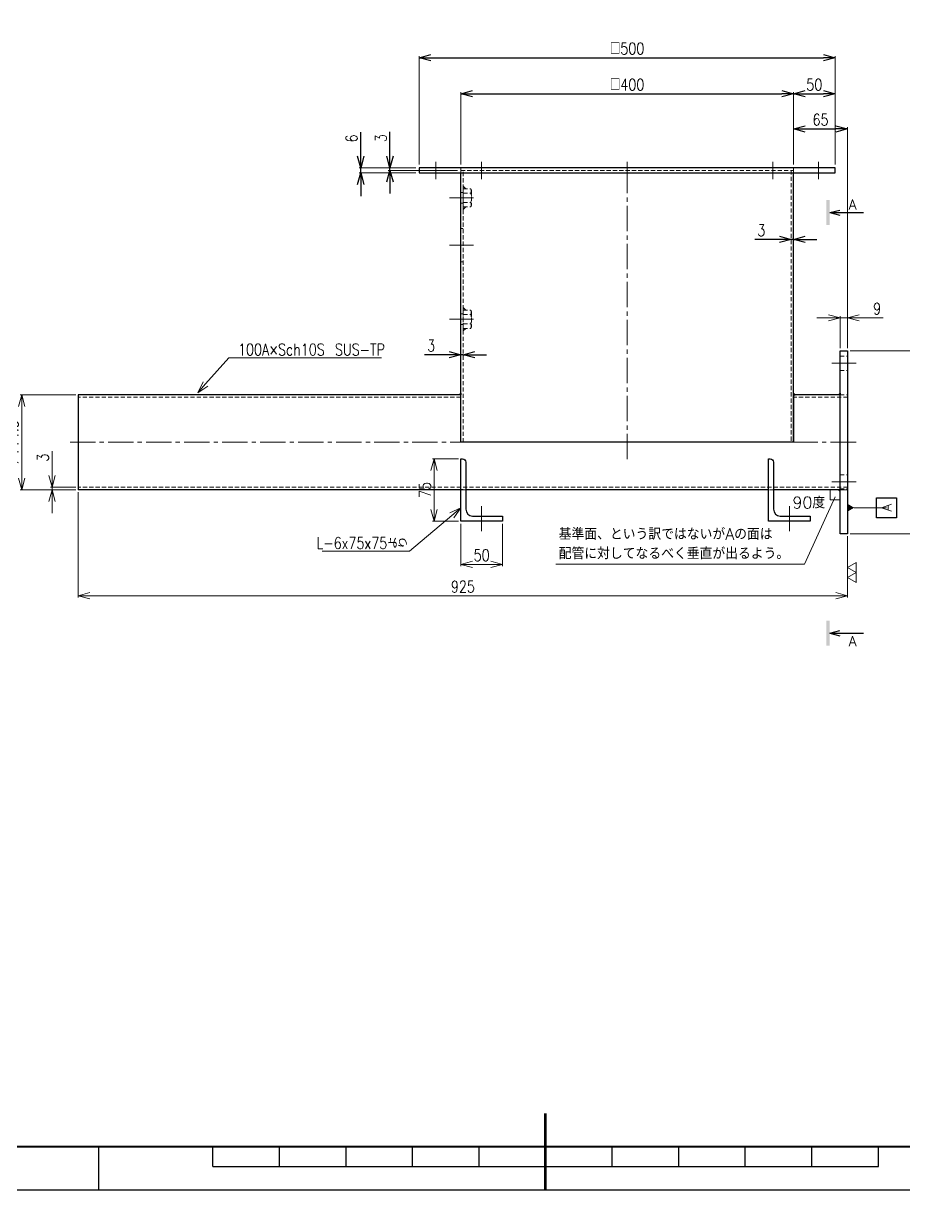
# Model space of a CAD drawing. Header units: millimetres. Extents: x 0 to 7035, y -19 to 2390.
# Drawn here: x 4796 to 5855, y 0 to 1403 of the extents above; entities that cross this region are included whole.
import ezdxf
from ezdxf import colors
from ezdxf.entities.mleader import LeaderData, LeaderLine
from ezdxf.enums import TextEntityAlignment as Align
from ezdxf.math import Vec2, Vec3

# ---------------------------------------------------------------- set-up
doc = ezdxf.new("R2010")
doc.units = ezdxf.units.MM
doc.header["$LTSCALE"] = 1.6
doc.header["$PDMODE"] = 99
doc.header["$PDSIZE"] = 1
doc.linetypes.add('CENTER2', pattern=[28.575, 19.05, -3.175, 3.175, -3.175])
doc.linetypes.add('HIDDEN2', pattern=[4.7625, 3.175, -1.5875])
for name, color, linetype, lineweight in [('03_かくれ線', 6, 'HIDDEN2', 13), ('04_中心線', 1, 'CENTER2', 9), ('07_寸法線', 3, 'Continuous', 9), ('99_図枠', 7, 'Continuous', 40)]:
    doc.layers.add(name, color=color, linetype=linetype, lineweight=lineweight)
doc.styles.get("Standard").update_dxf_attribs({"font": 'txt.shx', "bigfont": 'extfont2.shx'})
doc.styles.add('寸法用', font='simplex.shx', dxfattribs={"width": 0.8, "bigfont": '@extfont2.shx'})
doc.dimstyles.new('機械製図用', dxfattribs={"dimtxt": 3.5, "dimasz": 3.5, "dimexe": 2, "dimexo": 0, "dimgap": 1.2, "dimtad": 1, "dimdsep": 46, "dimtxsty": '寸法用', "dimblk": 'OPEN30', "dimcen": 0, "dimclrd": 256, "dimclre": 256, "dimclrt": 7, "dimazin": 2, "dimtm": 1e-09, "dimtfac": 0.75, "dimtmove": 0, "dimatfit": 3, "dimldrblk": 'OPEN30', "dimfxl": 1, "dimlwd": -1, "dimlwe": -1, "dimarcsym": 0})
doc.dimstyles.new('機械製図用$3', dxfattribs={"dimtxt": 3.5, "dimasz": 3.5, "dimexe": 2, "dimexo": 0, "dimgap": 1.2, "dimtad": 1, "dimtih": 1, "dimtoh": 1, "dimdsep": 46, "dimtxsty": '寸法用', "dimblk": 'OPEN30', "dimcen": 0, "dimsd1": 1, "dimclrd": 256, "dimclre": 256, "dimclrt": 7, "dimazin": 2, "dimtm": 1e-09, "dimtfac": 0.75, "dimtofl": 0, "dimtmove": 0, "dimatfit": 3, "dimldrblk": 'OPEN30', "dimfxl": 1, "dimlwd": -1, "dimlwe": -1, "dimarcsym": 0})

# ---------------------------------------------------------------- blocks, each defined once
blk = doc.blocks.new('seca02')
for q in [(3.5, 0.8), (3.5, -0.8), (10.64, 0)]:
    blk.add_line((0.5, 0), q)
blk.add_solid([(-0.5, 3.76), (-0.5, -3.76), (0.5, 3.76), (0.5, -3.76)])
blk.add_attdef('A', text='', height=3).set_placement((7.37, 2.5), align=Align.MIDDLE)
blk = doc.blocks.new('_Open30')
at = {"color": 0, "linetype": 'ByBlock', "lineweight": -2}
for p, q in [((-1, 0.27), (0, 0)), ((0, 0), (-1, -0.27)), ((0, 0), (-1, 0))]:
    blk.add_line(p, q, dxfattribs=at)
blk = doc.blocks.new('*D247')
at = {"layer": '07_寸法線', "transparency": 16777216}
for p, q in [((5790.1, 1009), (5889.4, 1009)), ((5887.4, 995), (5887.4, 803)), ((5790.1, 789), (5889.4, 789))]:
    blk.add_line(p, q, dxfattribs=at)
at = {"layer": 'Defpoints', "color": 0, "transparency": 16777216}
for p in [(5787.1, 1009), (5787.1, 789), (5887.4, 789)]:
    blk.add_point(p, dxfattribs=at)
at = {"layer": '07_寸法線', "transparency": 16777216, "xscale": 14, "yscale": 14, "zscale": 14}
for p, rotation in [((5887.4, 1009), 90), ((5887.4, 789), 270)]:
    blk.add_blockref('_Open30', p, dxfattribs=dict(at, rotation=rotation))
at = {"layer": '07_寸法線', "color": 7, "transparency": 16777216, "insert": (5876.4, 899), "char_height": 14, "attachment_point": 5, "rotation": 90, "style": '寸法用'}
blk.add_mtext('%%C220', dxfattribs=at)
blk = doc.blocks.new('*D242')
at = {"layer": '07_寸法線', "transparency": 16777216}
for p, q in [((4862.1, 838.8), (4862.1, 712.3)), ((5787.1, 786), (5787.1, 712.3)), ((5773.1, 714.3), (4876.1, 714.3))]:
    blk.add_line(p, q, dxfattribs=at)
at = {"layer": 'Defpoints', "color": 0, "transparency": 16777216}
for p in [(4862.1, 841.8), (5787.1, 789), (4862.1, 714.3)]:
    blk.add_point(p, dxfattribs=at)
at = {"layer": '07_寸法線', "transparency": 16777216, "xscale": 14, "yscale": 14, "zscale": 14, "rotation": 180}
blk.add_blockref('_Open30', (4862.1, 714.3), dxfattribs=at)
at = {"layer": '07_寸法線', "transparency": 16777216, "xscale": 14, "yscale": 14, "zscale": 14}
blk.add_blockref('_Open30', (5787.1, 714.3), dxfattribs=at)
at = {"layer": '07_寸法線', "color": 7, "transparency": 16777216, "insert": (5324.6, 725.3), "char_height": 14, "attachment_point": 5, "style": '寸法用'}
blk.add_mtext('925', dxfattribs=at)
blk = doc.blocks.new('*D248')
at = {"layer": '07_寸法線', "transparency": 16777216}
for p, q in [((5764.1, 1048.6), (5750.1, 1048.6)), ((5778.1, 1012), (5778.1, 1050.6)), ((5778.1, 1048.6), (5787.1, 1048.6)), ((5787.1, 1012), (5787.1, 1050.6)), ((5801.1, 1048.6), (5830, 1048.6))]:
    blk.add_line(p, q, dxfattribs=at)
at = {"layer": 'Defpoints', "color": 0, "transparency": 16777216}
for p in [(5787.1, 1048.6), (5778.1, 1009), (5787.1, 1009)]:
    blk.add_point(p, dxfattribs=at)
at = {"layer": '07_寸法線', "transparency": 16777216, "xscale": 14, "yscale": 14, "zscale": 14}
blk.add_blockref('_Open30', (5778.1, 1048.6), dxfattribs=at)
at = {"layer": '07_寸法線', "transparency": 16777216, "xscale": 14, "yscale": 14, "zscale": 14, "rotation": 180}
blk.add_blockref('_Open30', (5787.1, 1048.6), dxfattribs=at)
at = {"layer": '07_寸法線', "color": 7, "transparency": 16777216, "insert": (5822.6, 1059.6), "char_height": 14, "attachment_point": 5, "style": '寸法用'}
blk.add_mtext('9', dxfattribs=at)
blk = doc.blocks.new('*D253')
at = {"layer": '07_寸法線', "transparency": 16777216}
for p, q in [((5722.1, 1233), (5722.1, 1277.9)), ((5787.1, 1013), (5787.1, 1277.9))]:
    blk.add_line(p, q, dxfattribs=at)
at = {"layer": '07_寸法線', "lineweight": -2, "transparency": 16777216}
blk.add_line((5736.1, 1275.9), (5773.1, 1275.9), dxfattribs=at)
at = {"layer": 'Defpoints', "color": 0, "transparency": 16777216}
for p in [(5787.1, 1275.9), (5722.1, 1229), (5787.1, 1009)]:
    blk.add_point(p, dxfattribs=at)
at = {"layer": '07_寸法線', "lineweight": -2, "transparency": 16777216, "xscale": 14, "yscale": 14, "zscale": 14, "rotation": 180}
blk.add_blockref('_Open30', (5722.1, 1275.9), dxfattribs=at)
at = {"layer": '07_寸法線', "lineweight": -2, "transparency": 16777216, "xscale": 14, "yscale": 14, "zscale": 14}
blk.add_blockref('_Open30', (5787.1, 1275.9), dxfattribs=at)
at = {"layer": '07_寸法線', "color": 7, "transparency": 16777216, "insert": (5754.6, 1286.9), "char_height": 14, "attachment_point": 5, "style": '寸法用'}
blk.add_mtext('65', dxfattribs=at)
blk = doc.blocks.new('*D254')
at = {"layer": '07_寸法線', "lineweight": -2, "transparency": 16777216}
for p, q in [((5705.1, 1142.9), (5675.6, 1142.9)), ((5722.1, 1142.9), (5719.1, 1142.9)), ((5736.1, 1142.9), (5750.1, 1142.9))]:
    blk.add_line(p, q, dxfattribs=at)
at = {"layer": '07_寸法線', "transparency": 16777216}
for p, q in [((5719.1, 1146.9), (5719.1, 1144.9)), ((5722.1, 1141.9), (5722.1, 1140.9))]:
    blk.add_line(p, q, dxfattribs=at)
at = {"layer": 'Defpoints', "color": 0, "transparency": 16777216}
for p in [(5719.1, 1142.9), (5719.1, 1142.9), (5722.1, 1145.9)]:
    blk.add_point(p, dxfattribs=at)
at = {"layer": '07_寸法線', "lineweight": -2, "transparency": 16777216, "xscale": 14, "yscale": 14, "zscale": 14}
blk.add_blockref('_Open30', (5719.1, 1142.9), dxfattribs=at)
at = {"layer": '07_寸法線', "lineweight": -2, "transparency": 16777216, "xscale": 14, "yscale": 14, "zscale": 14, "rotation": 180}
blk.add_blockref('_Open30', (5722.1, 1142.9), dxfattribs=at)
at = {"layer": '07_寸法線', "color": 7, "transparency": 16777216, "insert": (5683.4, 1153.9), "char_height": 14, "attachment_point": 5, "style": '寸法用'}
blk.add_mtext('3', dxfattribs=at)
blk = doc.blocks.new('*D243')
at = {"layer": '07_寸法線', "transparency": 16777216}
for p, q in [((4859.1, 956.1), (4792.2, 956.1)), ((4794.2, 855.8), (4794.2, 942.1)), ((4859.1, 841.8), (4792.2, 841.8))]:
    blk.add_line(p, q, dxfattribs=at)
at = {"layer": 'Defpoints', "color": 0, "transparency": 16777216}
for p in [(4794.2, 956.1), (4862.1, 956.1), (4862.1, 841.8)]:
    blk.add_point(p, dxfattribs=at)
at = {"layer": '07_寸法線', "transparency": 16777216, "xscale": 14, "yscale": 14, "zscale": 14}
for p, rotation in [((4794.2, 956.1), 90), ((4794.2, 841.8), 270)]:
    blk.add_blockref('_Open30', p, dxfattribs=dict(at, rotation=rotation))
at = {"layer": '07_寸法線', "color": 7, "transparency": 16777216, "insert": (4783.2, 899), "char_height": 14, "attachment_point": 5, "rotation": 90, "style": '寸法用'}
blk.add_mtext('%%C114.3', dxfattribs=at)
blk = doc.blocks.new('*D244')
at = {"layer": '07_寸法線', "transparency": 16777216}
for p, q in [((4830.6, 858.8), (4830.6, 888.3)), ((4859.1, 844.8), (4828.6, 844.8)), ((4859.1, 841.8), (4828.6, 841.8)), ((4830.6, 841.8), (4830.6, 844.8)), ((4830.6, 827.8), (4830.6, 813.8))]:
    blk.add_line(p, q, dxfattribs=at)
at = {"layer": 'Defpoints', "color": 0, "transparency": 16777216}
for p in [(4830.6, 844.8), (4862.1, 844.8), (4862.1, 841.8)]:
    blk.add_point(p, dxfattribs=at)
at = {"layer": '07_寸法線', "transparency": 16777216, "xscale": 14, "yscale": 14, "zscale": 14}
for p, rotation in [((4830.6, 844.8), 270), ((4830.6, 841.8), 90)]:
    blk.add_blockref('_Open30', p, dxfattribs=dict(at, rotation=rotation))
at = {"layer": '07_寸法線', "color": 7, "transparency": 16777216, "insert": (4819.6, 880.5), "char_height": 14, "attachment_point": 5, "rotation": 90, "style": '寸法用'}
blk.add_mtext('3', dxfattribs=at)
blk = doc.blocks.new('*D256')
at = {"layer": '07_寸法線', "transparency": 16777216}
for p, q in [((5322.1, 1233), (5322.1, 1320.1)), ((5722.1, 1233), (5722.1, 1320.1))]:
    blk.add_line(p, q, dxfattribs=at)
at = {"layer": '07_寸法線', "lineweight": -2, "transparency": 16777216}
blk.add_line((5336.1, 1318.1), (5708.1, 1318.1), dxfattribs=at)
at = {"layer": 'Defpoints', "color": 0, "transparency": 16777216}
for p in [(5722.1, 1318.1), (5322.1, 1229), (5722.1, 1229)]:
    blk.add_point(p, dxfattribs=at)
at = {"layer": '07_寸法線', "lineweight": -2, "transparency": 16777216, "xscale": 14, "yscale": 14, "zscale": 14, "rotation": 180}
blk.add_blockref('_Open30', (5322.1, 1318.1), dxfattribs=at)
at = {"layer": '07_寸法線', "lineweight": -2, "transparency": 16777216, "xscale": 14, "yscale": 14, "zscale": 14}
blk.add_blockref('_Open30', (5722.1, 1318.1), dxfattribs=at)
at = {"layer": '07_寸法線', "color": 7, "transparency": 16777216, "insert": (5522.1, 1329.1), "char_height": 14, "attachment_point": 5, "style": '寸法用'}
blk.add_mtext('□400', dxfattribs=at)
blk = doc.blocks.new('*D257')
at = {"layer": '07_寸法線', "transparency": 16777216}
for p, q in [((5272.1, 1233), (5272.1, 1363.5)), ((5772.1, 1233), (5772.1, 1363.5))]:
    blk.add_line(p, q, dxfattribs=at)
at = {"layer": '07_寸法線', "lineweight": -2, "transparency": 16777216}
blk.add_line((5286.1, 1361.5), (5758.1, 1361.5), dxfattribs=at)
at = {"layer": 'Defpoints', "color": 0, "transparency": 16777216}
for p in [(5772.1, 1361.5), (5272.1, 1229), (5772.1, 1229)]:
    blk.add_point(p, dxfattribs=at)
at = {"layer": '07_寸法線', "lineweight": -2, "transparency": 16777216, "xscale": 14, "yscale": 14, "zscale": 14, "rotation": 180}
blk.add_blockref('_Open30', (5272.1, 1361.5), dxfattribs=at)
at = {"layer": '07_寸法線', "lineweight": -2, "transparency": 16777216, "xscale": 14, "yscale": 14, "zscale": 14}
blk.add_blockref('_Open30', (5772.1, 1361.5), dxfattribs=at)
at = {"layer": '07_寸法線', "color": 7, "transparency": 16777216, "insert": (5522.1, 1372.5), "char_height": 14, "attachment_point": 5, "style": '寸法用'}
blk.add_mtext('□500', dxfattribs=at)
blk = doc.blocks.new('*D258')
at = {"layer": '07_寸法線', "lineweight": -2, "transparency": 16777216}
for p, q in [((5236.9, 1243), (5236.9, 1272.4)), ((5236.9, 1226), (5236.9, 1229)), ((5236.9, 1212), (5236.9, 1198))]:
    blk.add_line(p, q, dxfattribs=at)
at = {"layer": '07_寸法線', "transparency": 16777216}
for p, q in [((5268.1, 1229), (5234.9, 1229)), ((5318.1, 1226), (5234.9, 1226))]:
    blk.add_line(p, q, dxfattribs=at)
at = {"layer": 'Defpoints', "color": 0, "transparency": 16777216}
for p in [(5236.9, 1229), (5272.1, 1229), (5322.1, 1226)]:
    blk.add_point(p, dxfattribs=at)
at = {"layer": '07_寸法線', "lineweight": -2, "transparency": 16777216, "xscale": 14, "yscale": 14, "zscale": 14}
for p, rotation in [((5236.9, 1229), 270), ((5236.9, 1226), 90)]:
    blk.add_blockref('_Open30', p, dxfattribs=dict(at, rotation=rotation))
at = {"layer": '07_寸法線', "color": 7, "transparency": 16777216, "insert": (5225.9, 1264.7), "char_height": 14, "attachment_point": 5, "rotation": 90, "style": '寸法用'}
blk.add_mtext('3', dxfattribs=at)
blk = doc.blocks.new('*D259')
at = {"layer": '07_寸法線', "lineweight": -2, "transparency": 16777216}
for p, q in [((5201.7, 1243), (5201.7, 1271.9)), ((5201.7, 1223), (5201.7, 1229)), ((5201.7, 1209), (5201.7, 1195))]:
    blk.add_line(p, q, dxfattribs=at)
at = {"layer": '07_寸法線', "transparency": 16777216}
for p, q in [((5268.1, 1229), (5199.7, 1229)), ((5268.1, 1223), (5199.7, 1223))]:
    blk.add_line(p, q, dxfattribs=at)
at = {"layer": 'Defpoints', "color": 0, "transparency": 16777216}
for p in [(5201.7, 1229), (5272.1, 1229), (5272.1, 1223)]:
    blk.add_point(p, dxfattribs=at)
at = {"layer": '07_寸法線', "lineweight": -2, "transparency": 16777216, "xscale": 14, "yscale": 14, "zscale": 14}
for p, rotation in [((5201.7, 1229), 270), ((5201.7, 1223), 90)]:
    blk.add_blockref('_Open30', p, dxfattribs=dict(at, rotation=rotation))
at = {"layer": '07_寸法線', "color": 7, "transparency": 16777216, "insert": (5190.7, 1264.4), "char_height": 14, "attachment_point": 5, "rotation": 90, "style": '寸法用'}
blk.add_mtext('6', dxfattribs=at)
blk = doc.blocks.new('*D255')
at = {"layer": '07_寸法線', "transparency": 16777216}
for p, q in [((5722.1, 1233), (5722.1, 1320.1)), ((5772.1, 1233), (5772.1, 1320.1))]:
    blk.add_line(p, q, dxfattribs=at)
at = {"layer": '07_寸法線', "lineweight": -2, "transparency": 16777216}
blk.add_line((5736.1, 1318.1), (5758.1, 1318.1), dxfattribs=at)
at = {"layer": 'Defpoints', "color": 0, "transparency": 16777216}
for p in [(5772.1, 1318.1), (5722.1, 1229), (5772.1, 1229)]:
    blk.add_point(p, dxfattribs=at)
at = {"layer": '07_寸法線', "lineweight": -2, "transparency": 16777216, "xscale": 14, "yscale": 14, "zscale": 14, "rotation": 180}
blk.add_blockref('_Open30', (5722.1, 1318.1), dxfattribs=at)
at = {"layer": '07_寸法線', "lineweight": -2, "transparency": 16777216, "xscale": 14, "yscale": 14, "zscale": 14}
blk.add_blockref('_Open30', (5772.1, 1318.1), dxfattribs=at)
at = {"layer": '07_寸法線', "color": 7, "transparency": 16777216, "insert": (5747.1, 1329.1), "char_height": 14, "attachment_point": 5, "style": '寸法用'}
blk.add_mtext('50', dxfattribs=at)
blk = doc.blocks.new('*D246')
at = {"layer": '07_寸法線', "transparency": 16777216}
for p, q in [((5322.1, 801), (5322.1, 750.1)), ((5372.1, 801), (5372.1, 750.1)), ((5336.1, 752.1), (5358.1, 752.1))]:
    blk.add_line(p, q, dxfattribs=at)
at = {"layer": 'Defpoints', "color": 0, "transparency": 16777216}
for p in [(5322.1, 804), (5372.1, 804), (5372.1, 752.1)]:
    blk.add_point(p, dxfattribs=at)
at = {"layer": '07_寸法線', "transparency": 16777216, "xscale": 14, "yscale": 14, "zscale": 14, "rotation": 180}
blk.add_blockref('_Open30', (5322.1, 752.1), dxfattribs=at)
at = {"layer": '07_寸法線', "transparency": 16777216, "xscale": 14, "yscale": 14, "zscale": 14}
blk.add_blockref('_Open30', (5372.1, 752.1), dxfattribs=at)
at = {"layer": '07_寸法線', "color": 7, "transparency": 16777216, "insert": (5347.1, 763.1), "char_height": 14, "attachment_point": 5, "style": '寸法用'}
blk.add_mtext('50', dxfattribs=at)
blk = doc.blocks.new('p1ba02')
for p, q in [((-1.5, 2.6), (1.5, 2.6)), ((0, 0), (-1.5, 2.6)), ((1.5, 2.6), (0, 0)), ((3, 0), (1.5, 2.6)), ((1.5, 2.6), (4.5, 2.6)), ((4.5, 2.6), (3, 0))]:
    blk.add_line(p, q)
blk = doc.blocks.new('*D245')
at = {"layer": '07_寸法線', "transparency": 16777216}
for p, q in [((5319.1, 879), (5288, 879)), ((5290, 818), (5290, 865)), ((5319.1, 804), (5288, 804))]:
    blk.add_line(p, q, dxfattribs=at)
at = {"layer": 'Defpoints', "color": 0, "transparency": 16777216}
for p in [(5290, 879), (5322.1, 879), (5322.1, 804)]:
    blk.add_point(p, dxfattribs=at)
at = {"layer": '07_寸法線', "transparency": 16777216, "xscale": 14, "yscale": 14, "zscale": 14}
for p, rotation in [((5290, 879), 90), ((5290, 804), 270)]:
    blk.add_blockref('_Open30', p, dxfattribs=dict(at, rotation=rotation))
at = {"layer": '07_寸法線', "color": 7, "transparency": 16777216, "insert": (5279, 841.5), "char_height": 14, "attachment_point": 5, "rotation": 90, "style": '寸法用'}
blk.add_mtext('75', dxfattribs=at)
blk = doc.blocks.new('*D249')
at = {"layer": '07_寸法線', "transparency": 16777216}
for p, q in [((5963.9, 747.7), (6009.1, 835.7)), ((5878.1, 747.7), (5963.9, 747.7))]:
    blk.add_line(p, q, dxfattribs=at)
at = {"layer": 'Defpoints', "color": 0, "transparency": 16777216}
for p in [(6067.7, 949.8), (6015.5, 848.1)]:
    blk.add_point(p, dxfattribs=at)
at = {"layer": '07_寸法線', "transparency": 16777216, "xscale": 14, "yscale": 14, "zscale": 14, "rotation": 62.81734516369021}
blk.add_blockref('_Open30', (6015.5, 848.1), dxfattribs=at)
at = {"layer": '07_寸法線', "color": 7, "transparency": 16777216, "insert": (5919, 763.9), "char_height": 14, "attachment_point": 5, "style": '寸法用'}
blk.add_mtext('∅114.3{\\H10.5;\\S+0.1^ +0.2;}', dxfattribs=at)
blk = doc.blocks.new('*D273')
at = {"layer": '07_寸法線', "lineweight": -2, "transparency": 16777216}
for p, q in [((5308.1, 1004.2), (5278.6, 1004.2)), ((5325.1, 1004.2), (5322.1, 1004.2)), ((5339.1, 1004.2), (5353.1, 1004.2))]:
    blk.add_line(p, q, dxfattribs=at)
at = {"layer": '07_寸法線', "transparency": 16777216}
for p, q in [((5322.1, 1008.2), (5322.1, 1006.2)), ((5325.1, 1003.2), (5325.1, 1002.2))]:
    blk.add_line(p, q, dxfattribs=at)
at = {"layer": 'Defpoints', "color": 0, "transparency": 16777216}
for p in [(5322.1, 1004.2), (5322.1, 1004.2), (5325.1, 1007.2)]:
    blk.add_point(p, dxfattribs=at)
at = {"layer": '07_寸法線', "lineweight": -2, "transparency": 16777216, "xscale": 14, "yscale": 14, "zscale": 14}
blk.add_blockref('_Open30', (5322.1, 1004.2), dxfattribs=at)
at = {"layer": '07_寸法線', "lineweight": -2, "transparency": 16777216, "xscale": 14, "yscale": 14, "zscale": 14, "rotation": 180}
blk.add_blockref('_Open30', (5325.1, 1004.2), dxfattribs=at)
at = {"layer": '07_寸法線', "color": 7, "transparency": 16777216, "insert": (5286.4, 1015.2), "char_height": 14, "attachment_point": 5, "style": '寸法用'}
blk.add_mtext('3', dxfattribs=at)
blk = doc.blocks.new('AM_DATUM')
at = {"transparency": 16777216}
blk.add_lwpolyline([(3, -3), (-3, -3), (-3, 3), (3, 3)], close=True, dxfattribs=at)
blk.add_attdef('DATUM', text='', height=3, dxfattribs=at).set_placement((0, 0), align=Align.MIDDLE)
blk = doc.blocks.new('_DatumFilled')
at = {"color": 0, "linetype": 'ByBlock'}
blk.add_solid([(0, 0.58), (-1, 0), (0, -0.58)], dxfattribs=at)

msp = doc.modelspace()

# ---------------------------------------------------------------- hatches: boundary and pattern name
at = {"layer": '03_かくれ線'}
h = msp.add_hatch(color=256, dxfattribs=at)
h.dxf.hatch_style = 1
h.paths.add_polyline_path([(5325.099, 1203.921), (5325.099, 1206.921), (5328.099, 1203.921)])
h.paths.add_polyline_path([(5328.099, 1181.981), (5325.099, 1178.981), (5325.099, 1181.981)])
h = msp.add_hatch(color=256, dxfattribs=at)
h.dxf.hatch_style = 1
h.paths.add_polyline_path([(5325.099, 1057.921), (5325.099, 1060.921), (5328.099, 1057.921)])
h.paths.add_polyline_path([(5328.099, 1035.981), (5325.099, 1032.981), (5325.099, 1035.981)])

# ---------------------------------------------------------------- linework, layer by layer
at = {"color": 0}
for p, q in [((5322.099, 898.951), (5322.099, 1222.951)), ((5722.099, 898.951), (5722.099, 1222.951)), ((5322.099, 956.101), (4862.099, 956.101)), ((5778.099, 956.101), (5722.099, 956.101)), ((5722.099, 898.951), (5322.099, 898.951)), ((5322.099, 841.801), (4862.099, 841.801)), ((5325.099, 841.801), (5322.099, 841.801)), ((5692.099, 841.801), (5328.099, 841.801)), ((5778.099, 841.801), (5698.099, 841.801))]:
    msp.add_line(p, q, dxfattribs=at)
msp.add_line((4862.099, 956.101), (4862.099, 841.801))
for points in [[(5272.099, 1222.951), (5772.099, 1222.951), (5772.099, 1228.951), (5272.099, 1228.951)], [(5778.099, 1008.951), (5787.099, 1008.951), (5787.099, 788.951), (5778.099, 788.951)]]:
    msp.add_lwpolyline(points, close=True, dxfattribs=at)
at = {"color": 3}
for points in [[(5322.099, 956.101), (5320.099, 956.101), (5320.099, 956.101), (5322.099, 958.101)], [(5722.099, 956.101), (5724.099, 956.101), (5724.099, 956.101), (5722.099, 958.101)], [(5778.099, 956.101), (5776.099, 956.101), (5776.099, 956.101), (5778.099, 958.101)], [(5778.099, 841.801), (5776.099, 841.801), (5776.099, 841.801), (5778.099, 839.801)]]:
    msp.add_lwpolyline(points, close=True, dxfattribs=at)
msp.add_lwpolyline([(5722.099, 956.101), (5722.099, 898.951), (5322.099, 898.951), (5322.099, 956.101)])
for points in [[(5336.599, 809.951), (5372.099, 809.951), (5372.099, 803.951), (5322.099, 803.951), (5322.099, 878.951), (5324.099, 878.951, -0.41421356), (5328.099, 874.951), (5328.099, 818.451, 0.39710672), (5336.1, 809.966)], [(5706.599, 809.951), (5742.099, 809.951), (5742.099, 803.951), (5692.099, 803.951), (5692.099, 878.951), (5694.099, 878.951, -0.41421356), (5698.099, 874.951), (5698.099, 818.451, 0.39710672), (5706.1, 809.966)]]:
    msp.add_lwpolyline(points, format="xyb")
at = {"layer": '03_かくれ線'}
for p, q in [((5322.099, 1228.951), (5322.099, 1222.951)), ((5322.099, 1225.951), (5722.099, 1225.951)), ((5322.099, 1225.951), (5322.099, 1222.951)), ((5325.099, 898.951), (5325.099, 1225.951)), ((5719.099, 1225.951), (5719.099, 898.951)), ((5722.099, 1228.951), (5722.099, 1222.951)), ((5722.099, 1225.951), (5722.099, 1222.951)), ((5325.099, 1199.451), (5322.099, 1199.451)), ((5325.099, 1186.451), (5322.099, 1186.451)), ((5324.399, 1155.951), (5322.099, 1155.951)), ((5324.399, 1115.951), (5322.099, 1115.951)), ((5325.099, 1053.451), (5322.099, 1053.451)), ((5325.099, 1040.451), (5322.099, 1040.451)), ((5778.099, 1002.451), (5787.099, 1002.451)), ((5778.099, 985.451), (5787.099, 985.451)), ((5778.099, 956.101), (5787.099, 956.101)), ((5778.099, 956.101), (5787.099, 956.101)), ((5787.099, 956.101), (5787.099, 841.801)), ((5322.099, 953.101), (4862.099, 953.101)), ((5787.099, 953.101), (5722.099, 953.101)), ((5778.099, 859.951), (5787.099, 859.951)), ((5787.099, 844.801), (4862.099, 844.801)), ((5328.099, 841.801), (5322.099, 841.801)), ((5698.099, 841.801), (5692.099, 841.801)), ((5778.099, 842.951), (5787.099, 842.951)), ((5778.099, 841.801), (5787.099, 841.801)), ((5787.099, 841.801), (5778.099, 841.801)), ((5778.099, 841.801), (5787.099, 841.801))]:
    msp.add_line(p, q, dxfattribs=at)
for points in [[(5328.099, 1203.921), (5325.099, 1203.921), (5325.099, 1206.921), (5328.099, 1203.921)], [(5325.099, 1203.921), (5333.962, 1203.921)], [(5325.099, 1203.921), (5325.099, 1181.981)], [(5325.099, 1198.436), (5333.962, 1198.436)], [(5333.962, 1203.921), (5335.099, 1201.951)], [(5335.099, 1201.951), (5335.099, 1183.951)], [(5325.099, 1187.466), (5333.962, 1187.466)], [(5325.099, 1181.981), (5333.962, 1181.981)], [(5328.099, 1181.981), (5325.099, 1181.981), (5325.099, 1178.981), (5328.099, 1181.981)], [(5333.962, 1181.981), (5335.099, 1183.951)], [(5328.099, 1057.921), (5325.099, 1057.921), (5325.099, 1060.921), (5328.099, 1057.921)], [(5325.099, 1057.921), (5333.962, 1057.921)], [(5325.099, 1057.921), (5325.099, 1035.981)], [(5325.099, 1052.436), (5333.962, 1052.436)], [(5333.962, 1057.921), (5335.099, 1055.951)], [(5335.099, 1055.951), (5335.099, 1037.951)], [(5325.099, 1041.466), (5333.962, 1041.466)], [(5325.099, 1035.981), (5333.962, 1035.981)], [(5328.099, 1035.981), (5325.099, 1035.981), (5325.099, 1032.981), (5328.099, 1035.981)], [(5333.962, 1035.981), (5335.099, 1037.951)]]:
    msp.add_lwpolyline(points, dxfattribs=at)
for points in [[(5333.962, 1203.921, -0.26794908), (5333.962, 1198.436)], [(5333.962, 1198.436, -0.20733158), (5333.962, 1187.466)], [(5333.962, 1187.466, -0.26794908), (5333.962, 1181.981)], [(5333.962, 1057.921, -0.26794908), (5333.962, 1052.436)], [(5333.962, 1052.436, -0.20733158), (5333.962, 1041.466)], [(5333.962, 1041.466, -0.26794908), (5333.962, 1035.981)]]:
    msp.add_lwpolyline(points, format="xyb", dxfattribs=at)
at = {"layer": '04_中心線'}
for p, q in [((5292.099, 1236.419), (5292.099, 1215.297)), ((5347.099, 1236.419), (5347.099, 1215.297)), ((5522.099, 1236.419), (5522.099, 1216.297)), ((5697.099, 1236.419), (5697.099, 1215.297)), ((5752.099, 1236.419), (5752.099, 1215.297)), ((5522.099, 1228.951), (5522.099, 878.799)), ((5337.399, 1192.951), (5308.399, 1192.951)), ((5337.399, 1135.951), (5308.399, 1135.951)), ((5337.399, 1046.951), (5308.399, 1046.951)), ((5768.102, 993.951), (5797.475, 993.951)), ((5797.099, 898.951), (4852.099, 898.951)), ((5768.102, 898.951), (5797.475, 898.951)), ((5768.102, 851.451), (5797.475, 851.451)), ((5347.099, 821.967), (5347.099, 791.967)), ((5717.099, 821.967), (5717.099, 791.967))]:
    msp.add_line(p, q, dxfattribs=at)
for points in [[(5335.099, 1192.951), (5325.099, 1192.951)], [(5335.099, 1046.951), (5325.099, 1046.951)]]:
    msp.add_lwpolyline(points, dxfattribs=at)
at = {"layer": '07_寸法線'}
for p, q in [((5735.405, 752.454), (5772.187, 833.182)), ((5436.131, 752.454), (5735.405, 752.454))]:
    msp.add_line(p, q, dxfattribs=at)
msp.add_lwpolyline([(5778.099, 829.801), (5766.099, 829.801), (5766.099, 841.801)], dxfattribs=at)
at = {"layer": '99_図枠', "lineweight": 53}
msp.add_line((5424.085, 0), (5424.085, 91.777), dxfattribs=at)
at = {"layer": '99_図枠', "lineweight": 25}
for p, q in [((4886.991, 0), (4886.991, 51.773)), ((5024.045, 27.77), (5024.045, 51.773)), ((5104.053, 27.77), (5104.053, 51.773)), ((5184.061, 27.77), (5184.061, 51.773)), ((5264.069, 27.77), (5264.069, 51.773)), ((5344.077, 27.77), (5344.077, 51.773)), ((5504.093, 27.77), (5504.093, 51.773)), ((5584.101, 27.77), (5584.101, 51.773)), ((5664.109, 27.77), (5664.109, 51.773)), ((5744.117, 27.77), (5744.117, 51.773)), ((5824.125, 27.77), (5824.125, 51.773)), ((5024.045, 27.77), (5824.125, 27.77))]:
    msp.add_line(p, q, dxfattribs=at)
at = {"layer": '99_図枠'}
msp.add_lwpolyline([(3968.659, 51.773), (6983.361, 51.773), (6983.361, 2226.575), (3968.659, 2226.575)], close=True, dxfattribs=at)
at = {"layer": 'Defpoints'}
msp.add_lwpolyline([(3812.803, 0), (7035.367, 0), (7035.367, 2278.58), (3812.803, 2278.58)], close=True, dxfattribs=at)

# ---------------------------------------------------------------- block references
at = {"xscale": 4, "yscale": 4, "zscale": 4}
msp.add_blockref('seca02', (5763.702, 1175.118), dxfattribs=at).add_auto_attribs({'A': 'A'})
ref = msp.add_blockref('seca02', (5763.702, 669.359), dxfattribs=dict(xscale=4, yscale=4, zscale=4))
ref.add_attrib('A', 'A', dxfattribs={"height": 12}).set_placement((5793.201, 659.638), align=Align.MIDDLE)
at = {"layer": '07_寸法線', "color": 3, "xscale": -4, "yscale": 4, "zscale": 4, "rotation": 270}
msp.add_blockref('p1ba02', (5787.099, 736.477), dxfattribs=at)

# ---------------------------------------------------------------- texts
at = {"layer": '07_寸法線', "ltscale": 2, "char_height": 14, "attachment_point": 1}
for s, width, heights, insert in [('90度', 40.7708, [24.519], (5720.728, 833.452)), ('基準面、という訳ではないがAの面は\\P配管に対してなるべく垂直が出るよう。', 348.04969, [61.94], (5439.754, 795.585))]:
    msp.add_mtext_dynamic_manual_height_columns(s, width=width, gutter_width=15, heights=heights, dxfattribs=dict(at, insert=insert))

# ---------------------------------------------------------------- dimensions: what is measured, and where the dimension line sits
at = {"layer": '07_寸法線'}
for base, p1, p2, picture, middle in [((5772.099, 1361.475), (5272.099, 1228.951), (5772.099, 1228.951), '*D257', (5522.099, 1372.475)), ((5722.099, 1318.068), (5322.099, 1228.951), (5722.099, 1228.951), '*D256', (5522.099, 1329.068))]:
    dim = msp.add_linear_dim(base=base, p1=p1, p2=p2, text='□<>', dimstyle='機械製図用', override={"dimtxt": 14, "dimasz": 14, "dimexo": 4, "dimgap": 4, "dimlwd": 65534}, dxfattribs=at)
    dim.commit()
    dim.dimension.update_dxf_attribs({"geometry": picture, "text_midpoint": middle})
for base, p1, p2, override, picture, middle in [((5772.099, 1318.068), (5722.099, 1228.951), (5772.099, 1228.951), {"dimtxt": 14, "dimasz": 14, "dimexo": 4, "dimgap": 4, "dimlwd": 65534}, '*D255', (5747.099, 1329.068)), ((5372.099, 752.15), (5322.099, 803.951), (5372.099, 803.951), {"dimtxt": 14, "dimasz": 14, "dimexo": 3, "dimgap": 4}, '*D246', (5347.099, 763.15))]:
    dim = msp.add_linear_dim(base=base, p1=p1, p2=p2, dimstyle='機械製図用', override=override, dxfattribs=at)
    dim.commit()
    dim.dimension.update_dxf_attribs({"geometry": picture, "text_midpoint": middle})
for base, p1, p2, angle, override, picture, middle in [((5787.099, 1275.866), (5722.099, 1228.951), (5787.099, 1008.951), 180, {"dimtxt": 14, "dimasz": 14, "dimexo": 4, "dimgap": 4, "dimlwd": 65534}, '*D253', (5754.599, 1286.866)), ((5201.697, 1228.951), (5272.099, 1222.951), (5272.099, 1228.951), 90, {"dimtxt": 14, "dimasz": 14, "dimexo": 4, "dimgap": 4, "dimlwd": 65534}, '*D259', (5190.697, 1264.418)), ((5236.91, 1228.951), (5322.099, 1225.951), (5272.099, 1228.951), 90, {"dimtxt": 14, "dimasz": 14, "dimexo": 4, "dimgap": 4, "dimlwd": 65534}, '*D258', (5225.91, 1264.684)), ((5719.099, 1142.909), (5722.099, 1145.909), (5719.099, 1142.909), 180, {"dimtxt": 14, "dimasz": 14, "dimexo": 4, "dimgap": 4, "dimlwd": 65534}, '*D254', (5683.366, 1153.909)), ((5787.099, 1048.553), (5778.099, 1008.951), (5787.099, 1008.951), 180, {"dimtxt": 14, "dimasz": 14, "dimexo": 3, "dimgap": 4}, '*D248', (5822.566, 1059.553)), ((5322.099, 1004.193), (5325.099, 1007.193), (5322.099, 1004.193), 180, {"dimtxt": 14, "dimasz": 14, "dimexo": 4, "dimgap": 4, "dimlwd": 65534}, '*D273', (5286.366, 1015.193)), ((4830.555, 844.801), (4862.099, 841.801), (4862.099, 844.801), 90, {"dimtxt": 14, "dimasz": 14, "dimexo": 3, "dimgap": 4}, '*D244', (4819.555, 880.534)), ((5290.033, 878.951), (5322.099, 803.951), (5322.099, 878.951), 90, {"dimtxt": 14, "dimasz": 14, "dimexo": 3, "dimgap": 4}, '*D245', (5279.033, 841.451)), ((4862.099, 714.313), (5787.099, 788.951), (4862.099, 841.801), 180, {"dimtxt": 14, "dimasz": 14, "dimexo": 3, "dimgap": 4}, '*D242', (5324.599, 725.313))]:
    dim = msp.add_linear_dim(base=base, p1=p1, p2=p2, angle=angle, dimstyle='機械製図用', override=override, dxfattribs=at)
    dim.commit()
    dim.dimension.update_dxf_attribs({"geometry": picture, "text_midpoint": middle})
for base, p1, p2, picture, middle in [((5887.449, 788.951), (5787.099, 1008.951), (5787.099, 788.951), '*D247', (5876.449, 898.951)), ((4794.153, 956.101), (4862.099, 841.801), (4862.099, 956.101), '*D243', (4783.153, 898.951))]:
    dim = msp.add_linear_dim(base=base, p1=p1, p2=p2, angle=90, text='%%C<>', dimstyle='機械製図用', override={"dimtxt": 14, "dimasz": 14, "dimexo": 3, "dimgap": 4}, dxfattribs=at)
    dim.commit()
    dim.dimension.update_dxf_attribs({"geometry": picture, "text_midpoint": middle})
dim = msp.add_diameter_dim_2p(p1=(6067.716, 949.789), p2=(6015.501, 848.113), dimstyle='機械製図用$3', override={"dimtxt": 14, "dimasz": 14, "dimgap": 4, "dimtol": 1, "dimtp": 0.1, "dimtm": -0.2}, dxfattribs=at)
dim.commit()
dim.dimension.update_dxf_attribs({"geometry": '*D249', "text_midpoint": (5918.993, 747.686), "dimtype": 163})

# ---------------------------------------------------------------- leaders
ml = msp.add_multileader_mtext('Standard', dxfattribs=at)
ml.set_content('100A×Sch10S\u3000SUS-TP', color=7, style='寸法用')
ml.set_leader_properties(color=256, linetype='ByLayer', lineweight=-1)
ml.set_arrow_properties(name='OPEN30')
ml.build(insert=Vec2(0, 0))
ml.multileader.update_dxf_attribs({"has_dogleg": 0, "text_left_attachment_type": 6, "text_right_attachment_type": 6, "arrow_head_size": 14})
ctx = ml.context
ctx.base_point, ctx.char_height, ctx.arrow_head_size, ctx.landing_gap_size, ctx.plane_origin = Vec3(5043.075, 1000.622), 14, 14, 11.2, Vec3(5282.277, 718.579)
ctx.left_attachment, ctx.right_attachment = 6, 6
notes = []
notes.append((ctx, [(0, (1, 1, 0), (4998.275, 1000.622), (1, 0), 44.8, [(0, [(5005.693, 958.601)], 0, [])])]))
ctx.mtext.insert, ctx.mtext.width, ctx.mtext.defined_height, ctx.mtext.line_spacing_factor, ctx.mtext.flow_direction = Vec3(5054.275, 1017.422), 173.85619, 17.693, 3, 5
ml = msp.add_multileader_block('Standard', dxfattribs=at)
ml.set_content('AM_DATUM', color=256, scale=4)
ml.set_attribute('DATUM', 'A', width=0)
ml.set_leader_properties(color=256, linetype='ByLayer', lineweight=-1)
ml.set_arrow_properties(name='DATUMFILLED')
ml.build(insert=Vec2(0, 0))
ml.multileader.update_dxf_attribs({"has_dogleg": 0, "text_right_attachment_type": 6, "dogleg_length": 0, "arrow_head_size": 8, "scale": 4, "block_connection_type": 1})
ctx = ml.context
ctx.base_point, ctx.scale, ctx.char_height, ctx.arrow_head_size, ctx.landing_gap_size, ctx.plane_origin, ctx.plane_x_axis, ctx.plane_y_axis = Vec3(5833.81, 820.245), 4, 16, 8, 8, Vec3(5787.099, 789.077), Vec3(0, 1), Vec3(-1, 0)
ctx.right_attachment, ctx.attachment_type = 6, 1
notes.append((ctx, [(0, (1, 1, 0), (5833.81, 820.245), (1, 0), 0, [(0, [(5787.099, 820.245)], 0, [])])]))
ctx.block.insert, ctx.block.rotation = Vec3(5833.81, 820.245), 1.57079633
ml = msp.add_multileader_mtext('Standard', dxfattribs=at)
ml.set_content('L-6x75x75より', color=7, style='寸法用')
ml.set_leader_properties(color=256, linetype='ByLayer', lineweight=-1)
ml.set_arrow_properties(name='OPEN30')
ml.build(insert=Vec2(0, 0))
ml.multileader.update_dxf_attribs({"has_dogleg": 0, "text_left_attachment_type": 6, "text_right_attachment_type": 6, "arrow_head_size": 14})
ctx = ml.context
ctx.base_point, ctx.char_height, ctx.arrow_head_size, ctx.plane_origin = Vec3(5137.908, 767.873), 14, 14, Vec3(5322.099, 821.791)
ctx.left_attachment, ctx.right_attachment, ctx.text_align_type = 6, 6, 2
notes.append((ctx, [(0, (1, 1, 0), (5268.201, 767.873), (-1, 0), 8, [(0, [(5322.099, 820.062)], 0, [])])]))
ctx.mtext.insert, ctx.mtext.alignment, ctx.mtext.flow_direction = Vec3(5258.201, 784.673), 3, 5
for ctx, leaders in notes:
    for number, flags, end, landing, length, lines in leaders:
        leader = LeaderData()
        leader.index, (leader.has_last_leader_line, leader.has_dogleg_vector, leader.attachment_direction) = number, flags
        leader.last_leader_point, leader.dogleg_vector, leader.dogleg_length = Vec3(end), Vec3(landing), length
        for number, points, colour, breaks in lines:
            line = LeaderLine()
            line.index, line.vertices, line.color, line.breaks = number, Vec3.list(points), colors.encode_raw_color(colour), breaks
            leader.lines.append(line)
        ctx.leaders.append(leader)

doc.saveas('drawing.dxf')
